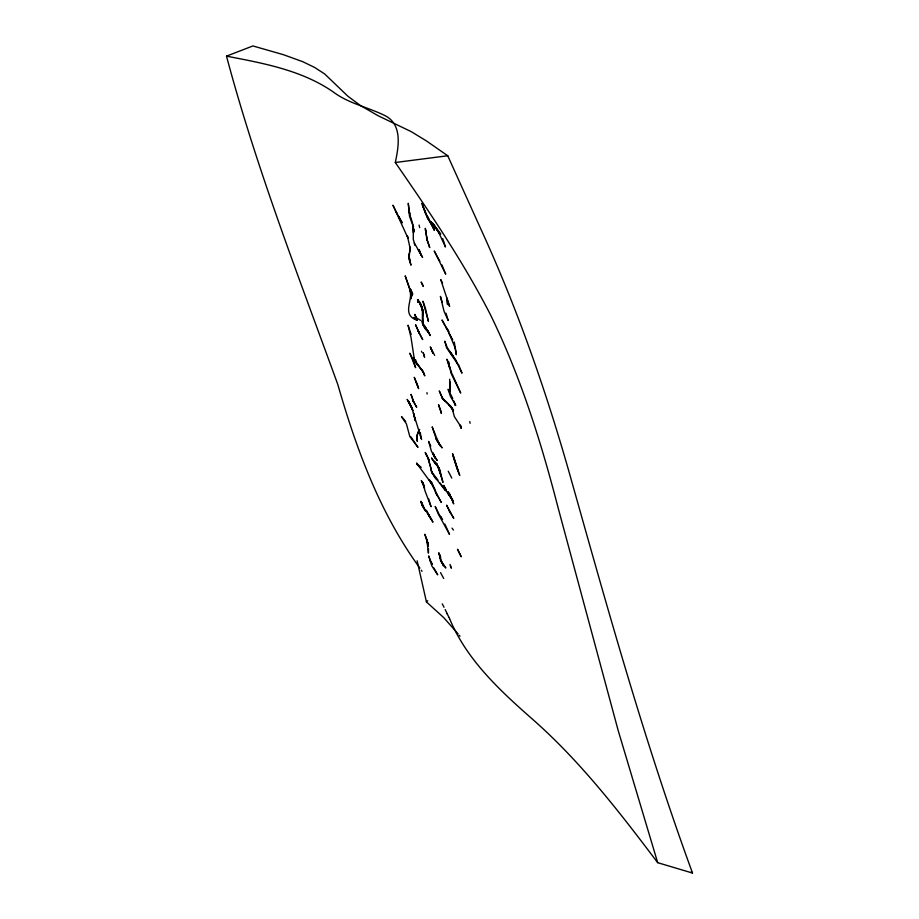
<?xml version="1.0" encoding="UTF-8"?>
<svg xmlns="http://www.w3.org/2000/svg" width="919" height="919" viewBox="0 0 919 919"><rect width="100%" height="100%" fill="white"/><g stroke="black" fill="none" stroke-linecap="round" stroke-linejoin="round"><path stroke-width="1.38" d="M428.495 548.792L428.426 553.112L426.761 539.246L424.831 534.238L428.38 545.932L426.6 539.522L427.921 543.209M417.973 299.72L417.766 302.362L418.248 299.628M409.472 253.966L409.093 258.009L411.011 265.2L409.529 260.605L409.127 255.574L409.817 261.708L409.185 256.769L409.093 258.009L409.977 246.889L410.058 248.061L407.393 235.953L407.956 238.09L392.953 205.224L397.123 213.782M226.488 56.139L252.909 45.95L283.477 54.715L302.845 61.734L314.723 67.489L324.74 74.014L347.876 96.219L360.397 105.501L378.088 115.725L411.252 131.658L426.393 140.906L447.737 155.759L480.74 228.842C516.719 307.13 545.323 388.714 568.93 471.516C606.942 606.299 644.334 741.449 692.512 873.05L657.694 862.688L618.119 730.295L558.005 507.414C540.981 441.453 520.395 376.009 490.424 314.666C463.096 261.375 429.311 211.703 395.308 162.502C398.743 146.247 402.775 123.755 383.97 115.116C367.175 107.041 348.232 103.296 333.092 91.843C301.685 70.143 263.213 63.239 226.488 56.139C256.355 168.039 298.33 275.941 337.836 384.59C356.411 449.23 379.972 513.353 419.914 568.149M409.598 252.622L410.379 249.313M418.559 430.862L416.629 436.732L417.341 441.453L416.789 435.997L416.87 439.983L417.111 435.181L419.638 429.391M458.156 633.961L443.682 617.579L426.439 601.911L427.737 600.773M395.308 162.502L447.737 155.759M420.695 320.432L416.881 318.135L415.434 316.136M416.238 319.559L413.584 317.48L417.398 320.363C401.201 314.953 412.861 301.386 410.207 290.163L411 298.755L410.793 292.518L405.176 275.849L412.378 295.78M420.845 467.311L416.709 464.026L420.868 467.346L417.927 464.83L419.949 466.519M419.041 465.692L416.548 463.061L432.516 484.922L435.319 490.091M691.306 871.752L692.512 873.05M420.959 368.703L423.636 372.517L415.71 362.339L414.055 358.111L415.71 362.339L414.343 359.283L411.023 337.468L408.036 325.211L411.184 334.436M405.704 421.511L401.511 416.652L406.393 423.82L409.851 436.617L417.984 447.392L410.804 436.743M437.984 480.132L431.425 471.573L435.824 478.765M459.316 635.351L460.005 636.201M420.086 367.749L422.958 371.471L424.704 375.687L422.958 371.471L417.341 363.901L418.604 365.751M440.798 233.931L431.022 221.778L440.006 234.265L433.021 223.409L437.674 230.255L445.485 246.993L442.774 238.71M450.207 352.149L454.457 358.226L449.437 351.047L453.331 356.147M446.255 489.735L443.67 485.416L446.014 490.654L452.918 500.579L447.909 493.158L451.424 498.259L453.676 503.888L451.045 496.559M449.896 494.491L447.61 491.527L449.908 494.617L448.438 492.63M657.694 862.688C619.44 811.982 580.337 761.231 532.411 719.129C499.879 690.525 466.783 659.934 449.782 619.096M452.056 528.126L453.423 530.045M438.777 513.652L435.181 506.415L438.397 514.169L449.517 534.364L444.865 524.071M440.098 482.946L445.497 490.585L434.113 476.203M430.31 481.717L432.516 484.922L429.368 479.879L433.596 487.242L431.298 481.82L435.399 492.113L441.281 502.406L436.043 492.595L436.95 495.398L435.721 491.32M421.316 570.228L422.016 571.262M446.243 327.646L449.081 331.874M439.121 514.422L440.683 516.777M447.519 347.922L448.863 350.036M444.98 325.441L442.028 319.984L452.688 340.087L449.184 333.482L455.364 348.462L455.135 347.106L456.283 354.654L454.273 342.006M445.646 326.509L448.346 330.783M440.557 572.629L443.705 578.476M431.781 563.278L429.724 559.866L432.435 564.381M440.81 516.535L442.602 519.511M451.792 478.075L448.242 471.252M402.212 222.754L398.639 216.62L402.085 222.536M453.526 410.311L450.861 406.347L442.556 398.272L441.775 397.192L444.739 401.006L442.556 398.272L439.282 390.92L442.521 398.582L451.551 407.496L449.035 404.9L453.377 411.069L452.091 407.933L454.342 416.56L460.729 426.416L460.12 425.175L461.304 428.357L460.58 425.669M439.879 261.352L434.239 250.967L445.726 274.172L441.798 264.798M452.78 398.582L448.116 389.311L450.482 396.422L455.721 405.474L453.745 400.925M433.883 567.965L437.697 574.857L431.827 565.886L428.668 555.915L430.54 560.877M442.59 282.995L440.729 279.606L449.609 306.429L446.749 297.882L447.542 304.476L447.277 299.043M396.215 211.898L399.719 218.458M434.664 355.366L430.287 346.9L433.021 353.333L430.758 348.048L431.344 349.163M442.269 603.875L444.015 607.264M423.9 485.691L421.327 480.568L424.486 488.15L422.981 482.544L424.946 490.677L431.045 506.725L428.645 498.799M446.979 346.831L444.762 341.19L446.634 347.887L457.765 364.096L454.985 358.801L461.981 373.183L458.604 364.751M440.821 558.017L438.845 553.008L440.442 556.719M430.77 446.117L428.61 441.373L431.436 451.195L435.307 458.305L432.688 452.642L434.618 457.18L433.665 453.997M449.644 618.797L448.931 617.338M448.794 617.051L447.116 613.559M445.187 609.538L447.392 614.133M417.685 385.521L414.239 377.295L418.65 388.634L415.847 381.454M426.083 454.089L426.967 456.054M423.556 324.292L430.368 335.619L424.061 325.372L429.483 333.482L424.302 326.601L427.025 330.656C417.421 322.351 427.519 308.267 417.479 299.686L421.327 305.889L421.821 306.98L419.88 303.879L422.97 310.404L420.718 304.855L422.981 311.69L423.004 312.977L421.683 307.061L422.981 311.69L422.832 315.619L422.774 310.484L423.154 321.914M429.162 479.454L429.678 480.603M413.102 410.517L407.14 399.397L411.528 407.128L412.298 409.437L408.691 401.477L411.528 407.128L421.614 439.512M452.079 373.815L460.695 393.045L451.103 373.378L448.426 361.431L449.402 367.336L446.956 359.203L451.597 372.7M436.031 436.387L432.171 426.853L436.514 439.799L442.131 447.886L437.547 441.419L436.111 438.535L440.109 445.876L436.536 437.57M438.765 467.955L442.947 482.395L439.489 469.069L434.365 461.223L438.65 467.507L441.258 476.444M416.215 361.845L416.675 362.959L415.583 359.731M425.371 308.095L428.392 321.294L422.935 301.225L424.957 306.946M431.907 224.546L434.319 230.336L427.14 216.034L434.101 228.601L427.553 218.297L421.936 203.214L425.302 212.944L428.989 220.158L422.407 205.397M410.253 289.071L410.667 290.128M450.333 565.84L451.309 568.401M419.282 249.692L421.27 255.459L418.352 249.727L422.591 257.458L414.423 243.121L413.297 239.48L413.251 225.971L410.85 217.539M450.057 564.438L450.942 567.046M440.477 471.987L436.491 463.142L441.154 476.031M442.326 302.431L440.396 296.4L444.061 311.323L448.196 320.478L445.968 313.184M410.494 216.356L408.576 209.072L409.656 213.909L408.254 203.283L409.506 216.333L413.504 227.073L413.251 225.971L413.55 232.84L413.343 227.625L413.964 231.462L412.711 226.683L413.791 230.324M438.845 553.008L440.385 558.212L439.271 554.306M414.251 243.041L414.94 245.465M426.439 601.911L417.134 560.797M427.565 542.015L428.38 545.932M419.087 225.063L419.661 227.648M420.351 435.307L420.982 438.42L420.351 432.527M460.339 425.371L460.798 427.749L460.545 426.37M469.793 421.568L470.114 423.303M425.842 232.3L427.197 240.192L429.724 247.59L426.508 237.918L427.197 240.192L425.302 228.303L425.842 232.3L425.52 229.911M449.667 379.248L450.287 391.862L450.057 381.971L450.184 382.844M421.534 351.253L421.649 352.115M426.979 392.666L427.151 393.998M454.985 403.625L455.112 405.405M441.373 412.091L441.35 413.527L438.512 404.693L441.373 412.091M428.047 331.552L424.693 327.773L428.047 331.552M445.726 567.827L440.362 559.981L443.578 565.897L439.764 557.27L441.579 562.302L445.726 567.827M435.916 464.428L431.62 458.179L435.916 464.428M417.019 364.108L415.17 361.27L417.685 365.13L417.019 364.108M437.088 460.385L432.929 453.952L437.088 460.385M430.299 517.788L427.301 513.032L431.643 519.959L430.299 517.788M425.612 511.044L422.648 506.266L420.948 501.625L424.21 508.954L420.971 501.257L425.612 511.044M453.664 518.167L449.299 510.665L453.664 518.167M428.92 515.065L426.117 510.194L432.929 522.176L428.92 515.065M413.561 401.695L411.057 394.481L413.561 401.695L416.721 407.289L412.999 400.615L413.561 401.695M422.625 339.49L418.271 331.208L422.625 339.49M428.013 457.915L425.221 452.47L429.219 460.316L428.013 457.915L431.218 469.414L428.013 457.915M422.832 285.304L421.155 281.995L423.245 286.406L422.832 285.304M412.826 359.145L409.84 353.241L415.629 367.68L412.826 359.145M450.574 513.055L446.691 505.324L450.574 513.055M460.04 554.318L457.501 549.217L461.235 556.811L460.04 554.318M419.374 333.333L415.572 324.809L419.374 333.333M412.654 294.103L410.77 289.772L412.654 294.103M432.665 473.928L431.045 469.85L432.665 473.928M459.684 475.272L456.387 466.565L459.684 475.272M458.466 471.78L452.653 453.963L458.466 471.78M415.687 316.699L414.871 314.447L415.687 316.699M422.648 506.266L421.327 502.452L422.648 506.266M423.188 325.188L422.487 322.891L423.188 325.188M424.555 357.112L423.188 352.655L424.555 357.112M456.169 465.657L453.366 456.674L456.169 465.657M415.262 420.523L413.493 413.125L415.262 420.523M422.614 323.488L422.281 321.041L422.614 323.488M409.265 257.171L409.139 254.012L409.265 257.171"/></g></svg>
